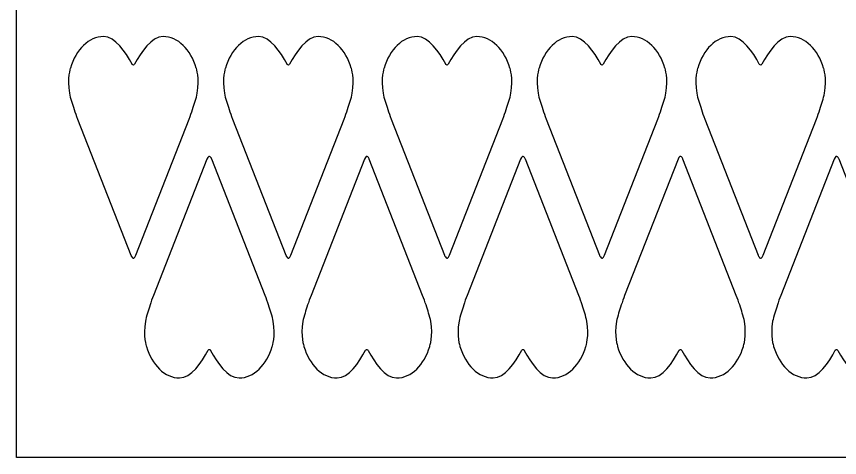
# Model space of a CAD drawing. Header units: centimetres. Extents: x -5.2 to 5.3, y -8.1 to 8.1.
# Drawn here: x -5.24 to 0, y -8.1 to -5.29 of the extents above; entities that cross this region are included whole.
import ezdxf

# ---------------------------------------------------------------- set-up
doc = ezdxf.new("R2010")
doc.units = ezdxf.units.CM
doc.header["$MEASUREMENT"] = 0
doc.layers.add('Layer 1', color=7, linetype='Continuous')

msp = doc.modelspace()

# ---------------------------------------------------------------- linework, layer by layer
at = {"layer": 'Layer 1', "color": 240}
for points, knots in [([(-5.23875, 8.09625), (-5.23875, 8.09625), (-5.23875, -8.09625), (-5.23875, -8.09625), (-5.23875, -8.09625), (-5.23875, -8.09625), (5.23875, -8.09625), (5.23875, -8.09625), (5.23875, -8.09625), (5.23875, -8.09625), (5.23875, 8.09625), (5.23875, 8.09625), (5.23875, 8.09625), (5.23875, 8.09625), (-5.23875, 8.09625), (-5.23875, 8.09625)], [0, 0, 0, 0, 0.2, 0.2, 0.2, 0.2, 0.4, 0.4, 0.4, 0.4, 0.6, 0.6, 0.6, 0.6, 1, 1, 1, 1]), ([(-4.50966, -6.80725), (-4.50966, -6.80725), (-4.8496, -5.93963), (-4.8496, -5.93963), (-4.8496, -5.93963), (-4.86651, -5.8965), (-4.87757, -5.85753), (-4.88778, -5.8261), (-4.88778, -5.8261), (-4.89379, -5.80784), (-4.89844, -5.79065), (-4.90122, -5.77448), (-4.90122, -5.77448), (-4.91776, -5.67859), (-4.895, -5.61462), (-4.895, -5.61462), (-4.895, -5.61462), (-4.85994, -5.4964), (-4.7784, -5.41356), (-4.68339, -5.41356), (-4.68339, -5.41356), (-4.60989, -5.41356), (-4.54443, -5.51175), (-4.50234, -5.58895), (-4.50234, -5.58895), (-4.50234, -5.58895), (-4.4944, -5.60387), (-4.48628, -5.58966), (-4.48628, -5.58966), (-4.44416, -5.51203), (-4.37857, -5.41355), (-4.30483, -5.41355), (-4.30483, -5.41355), (-4.20982, -5.41355), (-4.12827, -5.49639), (-4.09322, -5.61461), (-4.09322, -5.61461), (-4.09322, -5.61461), (-4.07044, -5.67859), (-4.087, -5.77447), (-4.087, -5.77447), (-4.08975, -5.79064), (-4.09443, -5.80783), (-4.10041, -5.82609), (-4.10041, -5.82609), (-4.11068, -5.85752), (-4.12174, -5.8965), (-4.13862, -5.93962), (-4.13862, -5.93962), (-4.13862, -5.93962), (-4.47856, -6.80724), (-4.47856, -6.80724), (-4.47856, -6.80724), (-4.49498, -6.8493), (-4.50966, -6.80725), (-4.50966, -6.80725)], [0, 0, 0, 0, 0.0666667, 0.0666667, 0.0666667, 0.0666667, 0.1333333, 0.1333333, 0.1333333, 0.1333333, 0.2, 0.2, 0.2, 0.2, 0.2666667, 0.2666667, 0.2666667, 0.2666667, 0.3333333, 0.3333333, 0.3333333, 0.3333333, 0.4, 0.4, 0.4, 0.4, 0.4666667, 0.4666667, 0.4666667, 0.4666667, 0.5333333, 0.5333333, 0.5333333, 0.5333333, 0.6, 0.6, 0.6, 0.6, 0.6666667, 0.6666667, 0.6666667, 0.6666667, 0.7333333, 0.7333333, 0.7333333, 0.7333333, 0.8, 0.8, 0.8, 0.8, 0.8666667, 0.8666667, 0.8666667, 0.8666667, 1, 1, 1, 1]), ([(-3.52224, -6.80725), (-3.52224, -6.80725), (-3.86218, -5.93963), (-3.86218, -5.93963), (-3.86218, -5.93963), (-3.87909, -5.8965), (-3.89015, -5.85753), (-3.90039, -5.8261), (-3.90039, -5.8261), (-3.90637, -5.80784), (-3.91103, -5.79065), (-3.9138, -5.77448), (-3.9138, -5.77448), (-3.93034, -5.67859), (-3.90758, -5.61462), (-3.90758, -5.61462), (-3.90758, -5.61462), (-3.87255, -5.4964), (-3.79098, -5.41356), (-3.69597, -5.41356), (-3.69597, -5.41356), (-3.62247, -5.41356), (-3.55704, -5.51175), (-3.51492, -5.58895), (-3.51492, -5.58895), (-3.51492, -5.58895), (-3.50701, -5.60387), (-3.49886, -5.58966), (-3.49886, -5.58966), (-3.45676, -5.51203), (-3.39117, -5.41355), (-3.31744, -5.41355), (-3.31744, -5.41355), (-3.2224, -5.41355), (-3.14086, -5.49639), (-3.10583, -5.61461), (-3.10583, -5.61461), (-3.10583, -5.61461), (-3.08305, -5.67859), (-3.09959, -5.77447), (-3.09959, -5.77447), (-3.10237, -5.79064), (-3.10705, -5.80783), (-3.11303, -5.82609), (-3.11303, -5.82609), (-3.12327, -5.85752), (-3.13433, -5.8965), (-3.15121, -5.93962), (-3.15121, -5.93962), (-3.15121, -5.93962), (-3.49115, -6.80724), (-3.49115, -6.80724), (-3.49115, -6.80724), (-3.50753, -6.8493), (-3.52224, -6.80725), (-3.52224, -6.80725)], [0, 0, 0, 0, 0.0666667, 0.0666667, 0.0666667, 0.0666667, 0.1333333, 0.1333333, 0.1333333, 0.1333333, 0.2, 0.2, 0.2, 0.2, 0.2666667, 0.2666667, 0.2666667, 0.2666667, 0.3333333, 0.3333333, 0.3333333, 0.3333333, 0.4, 0.4, 0.4, 0.4, 0.4666667, 0.4666667, 0.4666667, 0.4666667, 0.5333333, 0.5333333, 0.5333333, 0.5333333, 0.6, 0.6, 0.6, 0.6, 0.6666667, 0.6666667, 0.6666667, 0.6666667, 0.7333333, 0.7333333, 0.7333333, 0.7333333, 0.8, 0.8, 0.8, 0.8, 0.8666667, 0.8666667, 0.8666667, 0.8666667, 1, 1, 1, 1]), ([(-2.51177, -6.80725), (-2.51177, -6.80725), (-2.85168, -5.93963), (-2.85168, -5.93963), (-2.85168, -5.93963), (-2.86861, -5.8965), (-2.87967, -5.85753), (-2.88989, -5.8261), (-2.88989, -5.8261), (-2.89587, -5.80784), (-2.90053, -5.79065), (-2.90333, -5.77448), (-2.90333, -5.77448), (-2.91987, -5.67859), (-2.89709, -5.61462), (-2.89709, -5.61462), (-2.89709, -5.61462), (-2.86206, -5.4964), (-2.78051, -5.41356), (-2.68548, -5.41356), (-2.68548, -5.41356), (-2.61201, -5.41356), (-2.54652, -5.51175), (-2.50445, -5.58895), (-2.50445, -5.58895), (-2.50445, -5.58895), (-2.49651, -5.60387), (-2.48836, -5.58966), (-2.48836, -5.58966), (-2.44626, -5.51203), (-2.38065, -5.41355), (-2.30691, -5.41355), (-2.30691, -5.41355), (-2.21192, -5.41355), (-2.13035, -5.49639), (-2.0953, -5.61461), (-2.0953, -5.61461), (-2.0953, -5.61461), (-2.07252, -5.67859), (-2.08906, -5.77447), (-2.08906, -5.77447), (-2.09184, -5.79064), (-2.09655, -5.80783), (-2.10253, -5.82609), (-2.10253, -5.82609), (-2.11277, -5.85752), (-2.12386, -5.8965), (-2.14074, -5.93962), (-2.14074, -5.93962), (-2.14074, -5.93962), (-2.48068, -6.80724), (-2.48068, -6.80724), (-2.48068, -6.80724), (-2.49703, -6.8493), (-2.51177, -6.80725), (-2.51177, -6.80725)], [0, 0, 0, 0, 0.0666667, 0.0666667, 0.0666667, 0.0666667, 0.1333333, 0.1333333, 0.1333333, 0.1333333, 0.2, 0.2, 0.2, 0.2, 0.2666667, 0.2666667, 0.2666667, 0.2666667, 0.3333333, 0.3333333, 0.3333333, 0.3333333, 0.4, 0.4, 0.4, 0.4, 0.4666667, 0.4666667, 0.4666667, 0.4666667, 0.5333333, 0.5333333, 0.5333333, 0.5333333, 0.6, 0.6, 0.6, 0.6, 0.6666667, 0.6666667, 0.6666667, 0.6666667, 0.7333333, 0.7333333, 0.7333333, 0.7333333, 0.8, 0.8, 0.8, 0.8, 0.8666667, 0.8666667, 0.8666667, 0.8666667, 1, 1, 1, 1]), ([(-1.52432, -6.80725), (-1.52432, -6.80725), (-1.86425, -5.93963), (-1.86425, -5.93963), (-1.86425, -5.93963), (-1.88116, -5.8965), (-1.89222, -5.85753), (-1.90243, -5.8261), (-1.90243, -5.8261), (-1.90841, -5.80784), (-1.91309, -5.79065), (-1.91587, -5.77448), (-1.91587, -5.77448), (-1.93241, -5.67859), (-1.90965, -5.61462), (-1.90965, -5.61462), (-1.90965, -5.61462), (-1.87459, -5.4964), (-1.79305, -5.41356), (-1.69804, -5.41356), (-1.69804, -5.41356), (-1.62454, -5.41356), (-1.55908, -5.51175), (-1.51699, -5.58895), (-1.51699, -5.58895), (-1.51699, -5.58895), (-1.50908, -5.60387), (-1.50093, -5.58966), (-1.50093, -5.58966), (-1.45881, -5.51203), (-1.39322, -5.41355), (-1.31948, -5.41355), (-1.31948, -5.41355), (-1.22447, -5.41355), (-1.14292, -5.49639), (-1.10787, -5.61461), (-1.10787, -5.61461), (-1.10787, -5.61461), (-1.08509, -5.67859), (-1.10163, -5.77447), (-1.10163, -5.77447), (-1.10441, -5.79064), (-1.10909, -5.80783), (-1.11507, -5.82609), (-1.11507, -5.82609), (-1.12534, -5.85752), (-1.1364, -5.8965), (-1.15328, -5.93962), (-1.15328, -5.93962), (-1.15328, -5.93962), (-1.49322, -6.80724), (-1.49322, -6.80724), (-1.49322, -6.80724), (-1.50963, -6.8493), (-1.52432, -6.80725), (-1.52432, -6.80725)], [0, 0, 0, 0, 0.0666667, 0.0666667, 0.0666667, 0.0666667, 0.1333333, 0.1333333, 0.1333333, 0.1333333, 0.2, 0.2, 0.2, 0.2, 0.2666667, 0.2666667, 0.2666667, 0.2666667, 0.3333333, 0.3333333, 0.3333333, 0.3333333, 0.4, 0.4, 0.4, 0.4, 0.4666667, 0.4666667, 0.4666667, 0.4666667, 0.5333333, 0.5333333, 0.5333333, 0.5333333, 0.6, 0.6, 0.6, 0.6, 0.6666667, 0.6666667, 0.6666667, 0.6666667, 0.7333333, 0.7333333, 0.7333333, 0.7333333, 0.8, 0.8, 0.8, 0.8, 0.8666667, 0.8666667, 0.8666667, 0.8666667, 1, 1, 1, 1]), ([(-0.51385, -6.80725), (-0.51385, -6.80725), (-0.85376, -5.93963), (-0.85376, -5.93963), (-0.85376, -5.93963), (-0.87064, -5.8965), (-0.88173, -5.85753), (-0.89197, -5.8261), (-0.89197, -5.8261), (-0.89792, -5.80784), (-0.90261, -5.79065), (-0.90541, -5.77448), (-0.90541, -5.77448), (-0.92195, -5.67859), (-0.89917, -5.61462), (-0.89917, -5.61462), (-0.89917, -5.61462), (-0.86414, -5.4964), (-0.78257, -5.41356), (-0.68756, -5.41356), (-0.68756, -5.41356), (-0.61406, -5.41356), (-0.5486, -5.51175), (-0.50651, -5.58895), (-0.50651, -5.58895), (-0.50651, -5.58895), (-0.49857, -5.60387), (-0.49042, -5.58966), (-0.49042, -5.58966), (-0.44835, -5.51203), (-0.38273, -5.41355), (-0.309, -5.41355), (-0.309, -5.41355), (-0.21401, -5.41355), (-0.13242, -5.49639), (-0.09741, -5.61461), (-0.09741, -5.61461), (-0.09741, -5.61461), (-0.0746, -5.67859), (-0.09114, -5.77447), (-0.09114, -5.77447), (-0.09392, -5.79064), (-0.09863, -5.80783), (-0.10458, -5.82609), (-0.10458, -5.82609), (-0.11482, -5.85752), (-0.12591, -5.8965), (-0.14281, -5.93962), (-0.14281, -5.93962), (-0.14281, -5.93962), (-0.48275, -6.80724), (-0.48275, -6.80724), (-0.48275, -6.80724), (-0.49914, -6.8493), (-0.51385, -6.80725), (-0.51385, -6.80725)], [0, 0, 0, 0, 0.0666667, 0.0666667, 0.0666667, 0.0666667, 0.1333333, 0.1333333, 0.1333333, 0.1333333, 0.2, 0.2, 0.2, 0.2, 0.2666667, 0.2666667, 0.2666667, 0.2666667, 0.3333333, 0.3333333, 0.3333333, 0.3333333, 0.4, 0.4, 0.4, 0.4, 0.4666667, 0.4666667, 0.4666667, 0.4666667, 0.5333333, 0.5333333, 0.5333333, 0.5333333, 0.6, 0.6, 0.6, 0.6, 0.6666667, 0.6666667, 0.6666667, 0.6666667, 0.7333333, 0.7333333, 0.7333333, 0.7333333, 0.8, 0.8, 0.8, 0.8, 0.8666667, 0.8666667, 0.8666667, 0.8666667, 1, 1, 1, 1]), ([(-3.60947, -7.38796), (-3.6445, -7.5062), (-3.72607, -7.58904), (-3.82108, -7.58904), (-3.82108, -7.58904), (-3.89461, -7.58904), (-3.96004, -7.4908), (-4.00213, -7.41359), (-4.00213, -7.41359), (-4.00213, -7.41359), (-4.01004, -7.39867), (-4.01822, -7.4129), (-4.01822, -7.4129), (-4.06029, -7.4905), (-4.12591, -7.58903), (-4.19964, -7.58903), (-4.19964, -7.58903), (-4.29465, -7.58903), (-4.3762, -7.50619), (-4.41125, -7.38795), (-4.41125, -7.38795), (-4.41125, -7.38795), (-4.43403, -7.32403), (-4.41749, -7.22812), (-4.41749, -7.22812), (-4.41471, -7.21195), (-4.41, -7.19473), (-4.40405, -7.1765), (-4.40405, -7.1765), (-4.39381, -7.14504), (-4.38272, -7.10609), (-4.36584, -7.06294), (-4.36584, -7.06294), (-4.36584, -7.06294), (-4.0259, -6.19534), (-4.0259, -6.19534), (-4.0259, -6.19534), (-4.00944, -6.15332), (-3.99473, -6.19534), (-3.99473, -6.19534), (-3.99473, -6.19534), (-3.99473, -6.19534), (-3.65479, -7.06294), (-3.65479, -7.06294), (-3.65479, -7.06294), (-3.63788, -7.10609), (-3.6268, -7.14504), (-3.61658, -7.1765), (-3.61658, -7.1765), (-3.61063, -7.19473), (-3.60594, -7.21195), (-3.60317, -7.22812), (-3.60317, -7.22812), (-3.58669, -7.32404), (-3.60947, -7.38796), (-3.60947, -7.38796)], [0, 0, 0, 0, 0.0666667, 0.0666667, 0.0666667, 0.0666667, 0.1333333, 0.1333333, 0.1333333, 0.1333333, 0.2, 0.2, 0.2, 0.2, 0.2666667, 0.2666667, 0.2666667, 0.2666667, 0.3333333, 0.3333333, 0.3333333, 0.3333333, 0.4, 0.4, 0.4, 0.4, 0.4666667, 0.4666667, 0.4666667, 0.4666667, 0.5333333, 0.5333333, 0.5333333, 0.5333333, 0.6, 0.6, 0.6, 0.6, 0.6666667, 0.6666667, 0.6666667, 0.6666667, 0.7333333, 0.7333333, 0.7333333, 0.7333333, 0.8, 0.8, 0.8, 0.8, 0.8666667, 0.8666667, 0.8666667, 0.8666667, 1, 1, 1, 1]), ([(-2.60585, -7.38796), (-2.64088, -7.5062), (-2.72243, -7.58904), (-2.81746, -7.58904), (-2.81746, -7.58904), (-2.89096, -7.58904), (-2.95642, -7.4908), (-2.99851, -7.41359), (-2.99851, -7.41359), (-2.99851, -7.41359), (-3.00642, -7.39867), (-3.0146, -7.4129), (-3.0146, -7.4129), (-3.05667, -7.4905), (-3.12229, -7.58903), (-3.19602, -7.58903), (-3.19602, -7.58903), (-3.29103, -7.58903), (-3.37258, -7.50619), (-3.40763, -7.38795), (-3.40763, -7.38795), (-3.40763, -7.38795), (-3.43041, -7.32403), (-3.41387, -7.22812), (-3.41387, -7.22812), (-3.41109, -7.21195), (-3.40638, -7.19473), (-3.40043, -7.1765), (-3.40043, -7.1765), (-3.39014, -7.14504), (-3.3791, -7.10609), (-3.3622, -7.06294), (-3.3622, -7.06294), (-3.3622, -7.06294), (-3.02229, -6.19534), (-3.02229, -6.19534), (-3.02229, -6.19534), (-3.00583, -6.15332), (-2.9911, -6.19534), (-2.9911, -6.19534), (-2.9911, -6.19534), (-2.9911, -6.19534), (-2.65119, -7.06294), (-2.65119, -7.06294), (-2.65119, -7.06294), (-2.63426, -7.10609), (-2.6232, -7.14504), (-2.61298, -7.1765), (-2.61298, -7.1765), (-2.60703, -7.19473), (-2.60234, -7.21195), (-2.59954, -7.22812), (-2.59954, -7.22812), (-2.58307, -7.32404), (-2.60585, -7.38796), (-2.60585, -7.38796)], [0, 0, 0, 0, 0.0666667, 0.0666667, 0.0666667, 0.0666667, 0.1333333, 0.1333333, 0.1333333, 0.1333333, 0.2, 0.2, 0.2, 0.2, 0.2666667, 0.2666667, 0.2666667, 0.2666667, 0.3333333, 0.3333333, 0.3333333, 0.3333333, 0.4, 0.4, 0.4, 0.4, 0.4666667, 0.4666667, 0.4666667, 0.4666667, 0.5333333, 0.5333333, 0.5333333, 0.5333333, 0.6, 0.6, 0.6, 0.6, 0.6666667, 0.6666667, 0.6666667, 0.6666667, 0.7333333, 0.7333333, 0.7333333, 0.7333333, 0.8, 0.8, 0.8, 0.8, 0.8666667, 0.8666667, 0.8666667, 0.8666667, 1, 1, 1, 1]), ([(-1.61155, -7.38796), (-1.64658, -7.5062), (-1.72813, -7.58904), (-1.82316, -7.58904), (-1.82316, -7.58904), (-1.89666, -7.58904), (-1.96212, -7.4908), (-2.00421, -7.41359), (-2.00421, -7.41359), (-2.00421, -7.41359), (-2.01212, -7.39867), (-2.0203, -7.4129), (-2.0203, -7.4129), (-2.06237, -7.4905), (-2.12796, -7.58903), (-2.20172, -7.58903), (-2.20172, -7.58903), (-2.29671, -7.58903), (-2.37828, -7.50619), (-2.41333, -7.38795), (-2.41333, -7.38795), (-2.41333, -7.38795), (-2.43611, -7.32403), (-2.41957, -7.22812), (-2.41957, -7.22812), (-2.41677, -7.21195), (-2.41208, -7.19473), (-2.40613, -7.1765), (-2.40613, -7.1765), (-2.39584, -7.14504), (-2.38478, -7.10609), (-2.3679, -7.06294), (-2.3679, -7.06294), (-2.3679, -7.06294), (-2.02796, -6.19534), (-2.02796, -6.19534), (-2.02796, -6.19534), (-2.01153, -6.15332), (-1.99679, -6.19534), (-1.99679, -6.19534), (-1.99679, -6.19534), (-1.99679, -6.19534), (-1.65685, -7.06294), (-1.65685, -7.06294), (-1.65685, -7.06294), (-1.63994, -7.10609), (-1.62888, -7.14504), (-1.61867, -7.1765), (-1.61867, -7.1765), (-1.61272, -7.19473), (-1.60803, -7.21195), (-1.60523, -7.22812), (-1.60523, -7.22812), (-1.58877, -7.32404), (-1.61155, -7.38796), (-1.61155, -7.38796)], [0, 0, 0, 0, 0.0666667, 0.0666667, 0.0666667, 0.0666667, 0.1333333, 0.1333333, 0.1333333, 0.1333333, 0.2, 0.2, 0.2, 0.2, 0.2666667, 0.2666667, 0.2666667, 0.2666667, 0.3333333, 0.3333333, 0.3333333, 0.3333333, 0.4, 0.4, 0.4, 0.4, 0.4666667, 0.4666667, 0.4666667, 0.4666667, 0.5333333, 0.5333333, 0.5333333, 0.5333333, 0.6, 0.6, 0.6, 0.6, 0.6666667, 0.6666667, 0.6666667, 0.6666667, 0.7333333, 0.7333333, 0.7333333, 0.7333333, 0.8, 0.8, 0.8, 0.8, 0.8666667, 0.8666667, 0.8666667, 0.8666667, 1, 1, 1, 1]), ([(-0.60796, -7.38796), (-0.64299, -7.5062), (-0.72454, -7.58904), (-0.81955, -7.58904), (-0.81955, -7.58904), (-0.89305, -7.58904), (-0.95854, -7.4908), (-1.0006, -7.41359), (-1.0006, -7.41359), (-1.0006, -7.41359), (-1.00851, -7.39867), (-1.01669, -7.4129), (-1.01669, -7.4129), (-1.05879, -7.4905), (-1.12438, -7.58903), (-1.19814, -7.58903), (-1.19814, -7.58903), (-1.29313, -7.58903), (-1.37467, -7.50619), (-1.40975, -7.38795), (-1.40975, -7.38795), (-1.40975, -7.38795), (-1.43253, -7.32403), (-1.41597, -7.22812), (-1.41597, -7.22812), (-1.41319, -7.21195), (-1.40851, -7.19473), (-1.40256, -7.1765), (-1.40256, -7.1765), (-1.39227, -7.14504), (-1.38121, -7.10609), (-1.36433, -7.06294), (-1.36433, -7.06294), (-1.36433, -7.06294), (-1.02439, -6.19534), (-1.02439, -6.19534), (-1.02439, -6.19534), (-1.00796, -6.15332), (-0.99322, -6.19534), (-0.99322, -6.19534), (-0.99322, -6.19534), (-0.99322, -6.19534), (-0.65328, -7.06294), (-0.65328, -7.06294), (-0.65328, -7.06294), (-0.63637, -7.10609), (-0.62531, -7.14504), (-0.61507, -7.1765), (-0.61507, -7.1765), (-0.60909, -7.19473), (-0.60443, -7.21195), (-0.60166, -7.22812), (-0.60166, -7.22812), (-0.58515, -7.32404), (-0.60796, -7.38796), (-0.60796, -7.38796)], [0, 0, 0, 0, 0.0666667, 0.0666667, 0.0666667, 0.0666667, 0.1333333, 0.1333333, 0.1333333, 0.1333333, 0.2, 0.2, 0.2, 0.2, 0.2666667, 0.2666667, 0.2666667, 0.2666667, 0.3333333, 0.3333333, 0.3333333, 0.3333333, 0.4, 0.4, 0.4, 0.4, 0.4666667, 0.4666667, 0.4666667, 0.4666667, 0.5333333, 0.5333333, 0.5333333, 0.5333333, 0.6, 0.6, 0.6, 0.6, 0.6666667, 0.6666667, 0.6666667, 0.6666667, 0.7333333, 0.7333333, 0.7333333, 0.7333333, 0.8, 0.8, 0.8, 0.8, 0.8666667, 0.8666667, 0.8666667, 0.8666667, 1, 1, 1, 1]), ([(0.3864, -7.38796), (0.35137, -7.5062), (0.26977, -7.58904), (0.17479, -7.58904), (0.17479, -7.58904), (0.10129, -7.58904), (0.03583, -7.4908), (-0.00624, -7.41359), (-0.00624, -7.41359), (-0.00624, -7.41359), (-0.01418, -7.39867), (-0.02233, -7.4129), (-0.02233, -7.4129), (-0.0644, -7.4905), (-0.13004, -7.58903), (-0.20375, -7.58903), (-0.20375, -7.58903), (-0.29876, -7.58903), (-0.38033, -7.50619), (-0.41539, -7.38795), (-0.41539, -7.38795), (-0.41539, -7.38795), (-0.43814, -7.32403), (-0.42158, -7.22812), (-0.42158, -7.22812), (-0.4188, -7.21195), (-0.41412, -7.19473), (-0.40814, -7.1765), (-0.40814, -7.1765), (-0.3979, -7.14504), (-0.38684, -7.10609), (-0.36996, -7.06294), (-0.36996, -7.06294), (-0.36996, -7.06294), (-0.03005, -6.19534), (-0.03005, -6.19534), (-0.03005, -6.19534), (-0.01359, -6.15332), (0.00114, -6.19534), (0.00114, -6.19534), (0.00114, -6.19534), (0.00114, -6.19534), (0.34105, -7.06294), (0.34105, -7.06294), (0.34105, -7.06294), (0.35801, -7.10609), (0.36907, -7.14504), (0.37928, -7.1765), (0.37928, -7.1765), (0.38523, -7.19473), (0.38992, -7.21195), (0.39269, -7.22812), (0.39269, -7.22812), (0.40915, -7.32404), (0.3864, -7.38796), (0.3864, -7.38796)], [0, 0, 0, 0, 0.0666667, 0.0666667, 0.0666667, 0.0666667, 0.1333333, 0.1333333, 0.1333333, 0.1333333, 0.2, 0.2, 0.2, 0.2, 0.2666667, 0.2666667, 0.2666667, 0.2666667, 0.3333333, 0.3333333, 0.3333333, 0.3333333, 0.4, 0.4, 0.4, 0.4, 0.4666667, 0.4666667, 0.4666667, 0.4666667, 0.5333333, 0.5333333, 0.5333333, 0.5333333, 0.6, 0.6, 0.6, 0.6, 0.6666667, 0.6666667, 0.6666667, 0.6666667, 0.7333333, 0.7333333, 0.7333333, 0.7333333, 0.8, 0.8, 0.8, 0.8, 0.8666667, 0.8666667, 0.8666667, 0.8666667, 1, 1, 1, 1])]:
    msp.add_open_spline(points, degree=3, knots=knots, dxfattribs=at)

doc.saveas('drawing.dxf')
